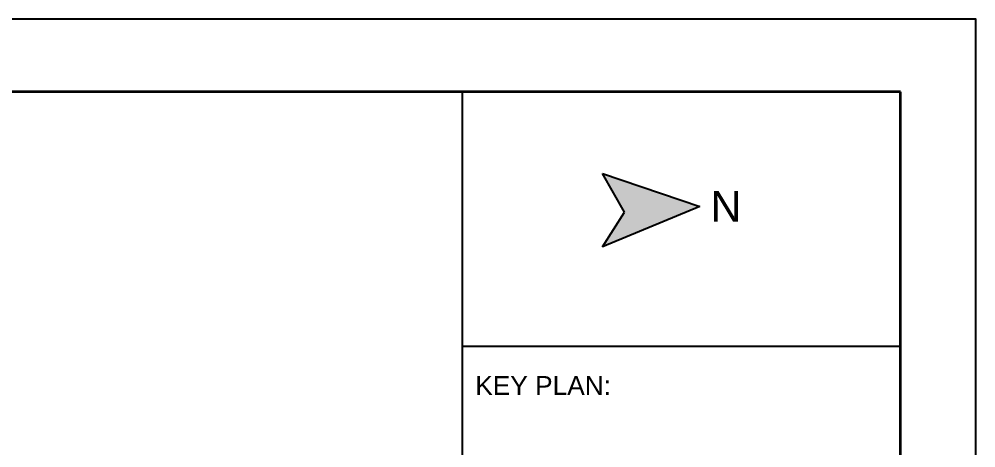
# Model space of a CAD drawing. Header units: metres. Extents: x 428 to 3974, y -4076 to 3914.
# Drawn here: x 1105.82 to 1115.2, y -3838.55 to -3834.34 of the extents above; entities that cross this region are included whole.
import ezdxf

# ---------------------------------------------------------------- set-up
doc = ezdxf.new("R2010")
doc.units = ezdxf.units.M
doc.header["$MEASUREMENT"] = 0
doc.layers.add('Dimension', color=7, linetype='Continuous')
doc.layers.add('Frame', color=7, linetype='Continuous')
doc.layers.add('hatch-back', color=9, linetype='Continuous', lineweight=5)
doc.styles.add('ARIAL', font='arial.ttf')
doc.styles.add('labor camp', font='arial.ttf')

msp = doc.modelspace()

# ---------------------------------------------------------------- hatches: boundary and pattern name
at = {"layer": 'hatch-back', "lineweight": 15}
msp.add_hatch(color=256, dxfattribs=at).paths.add_polyline_path([(1112.4893, -3836.1773), (1111.5378, -3835.8543), (1111.7534, -3836.233), (1111.5378, -3836.5746)])

# ---------------------------------------------------------------- linework, layer by layer
for p, q in [((1110.1639, -3861.546), (1110.1639, -3835.0516)), ((1110.1639, -3837.5488), (1114.4575, -3837.5488))]:
    msp.add_line(p, q)
at = {"layer": 'Defpoints', "color": 3}
msp.add_lwpolyline([(1115.1959, -3864.0394), (1115.1959, -3834.3394), (1073.1959, -3834.3394), (1073.1959, -3864.0394)], close=True, dxfattribs=at)
at = {"layer": 'Dimension'}
for p, q in [((1111.5378, -3835.8543), (1112.4893, -3836.1773)), ((1111.7534, -3836.233), (1111.5378, -3835.8543)), ((1112.4893, -3836.1773), (1111.5378, -3836.5746)), ((1111.5378, -3836.5746), (1111.7534, -3836.233))]:
    msp.add_line(p, q, dxfattribs=at)
at = {"layer": 'Frame', "color": 6, "linetype": 'Continuous', "lineweight": 35}
for p, q in [((1114.4575, -3835.0516), (1073.9959, -3835.0516)), ((1114.4575, -3863.3516), (1114.4575, -3835.0516))]:
    msp.add_line(p, q, dxfattribs=at)

# ---------------------------------------------------------------- texts
at = {"layer": 'Dimension', "insert": (1112.5946, -3836.0262), "char_height": 0.3, "width": 9.700091, "attachment_point": 1, "style": 'labor camp'}
msp.add_mtext('N', dxfattribs=at)
at = {"layer": 'Frame', "color": 7, "linetype": 'Continuous', "style": 'ARIAL'}
msp.add_text('KEY PLAN:', height=0.18429, dxfattribs=at).set_placement((1110.2889, -3838.0252))

doc.saveas('drawing.dxf')
